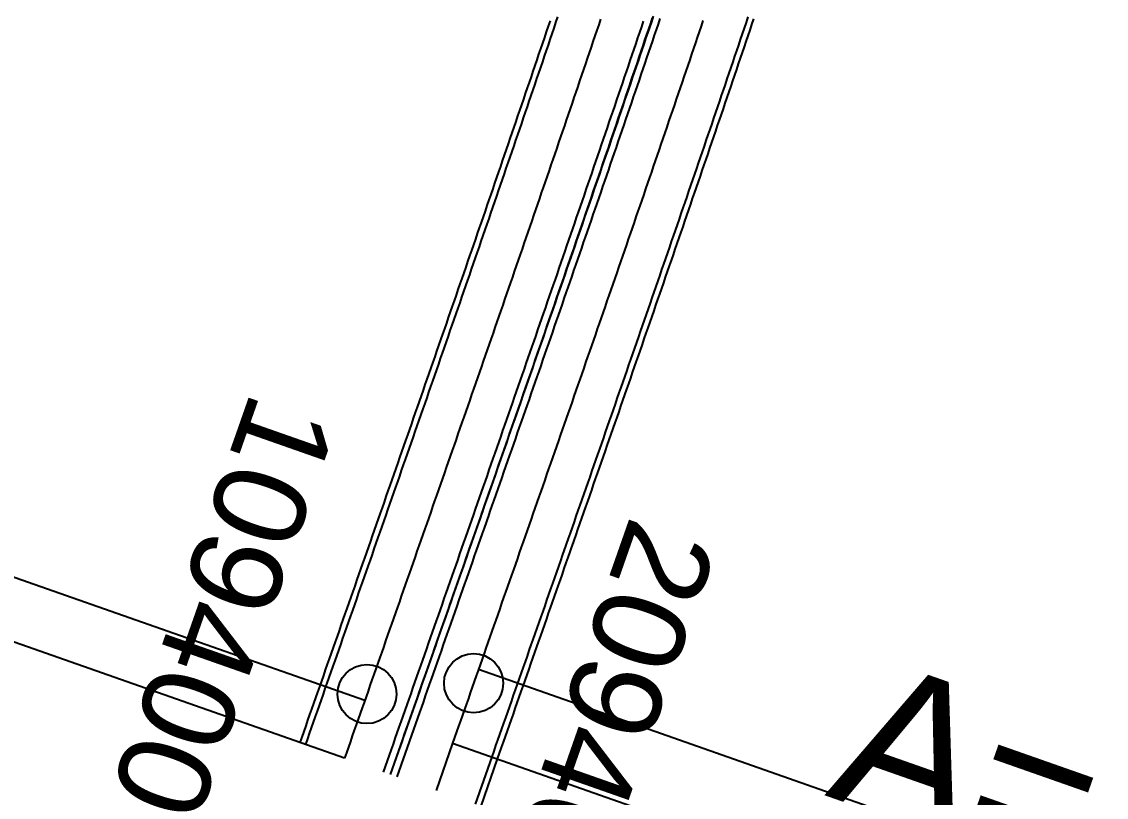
# Model space of a CAD drawing. Extents: x 2610184 to 2620710, y 1263771 to 1270672.
# Drawn here: x 2614562.9 to 2614654.5, y 1266072 to 1266137.5 of the extents above; entities that cross this region are included whole.
import ezdxf

# ---------------------------------------------------------------- set-up
doc = ezdxf.new("R2010")
doc.units = 0
doc.header["$LTSCALE"] = 5
doc.linetypes.add('DASHDOT', pattern=[10, 5, -2.5, 0, -2.5])
doc.layers.get('0').update_dxf_attribs({"color": 1, "linetype": 'CONTINUOUS'})
for name, color, linetype in [('GRUNDRISS_16', 7, 'CONTINUOUS'), ('GRUNDRISS_26', 7, 'CONTINUOUS'), ('QP_REEL_16', 7, 'CONTINUOUS'), ('QP_REEL_26', 7, 'CONTINUOUS')]:
    doc.layers.add(name, color=color, linetype=linetype)
doc.styles.add('ARIAL', font='')
doc.styles.get('ARIAL').set_extended_font_data('Arial')

# ---------------------------------------------------------------- blocks, each defined once
blk = doc.blocks.new('CDWK_PTTYP10')
at = {"color": 0}
blk.add_circle((0, 0), 0.5, dxfattribs=at)

msp = doc.modelspace()

# ---------------------------------------------------------------- linework, layer by layer
at = {"layer": 'GRUNDRISS_16', "color": 30, "linetype": 'CONTINUOUS'}
msp.add_line((2614590.147, 1266075.34), (2614375.267, 1266150.751), dxfattribs=at)
at = {"layer": 'GRUNDRISS_16', "color": 1, "linetype": 'CONTINUOUS'}
for points in [[(2614607.52, 1266137.616), (2614607.359, 1266137.143), (2614607.199, 1266136.67), (2614607.038, 1266136.196), (2614606.877, 1266135.723), (2614606.717, 1266135.25), (2614606.556, 1266134.777), (2614606.395, 1266134.303), (2614606.234, 1266133.83), (2614606.073, 1266133.357), (2614605.911, 1266132.884), (2614605.75, 1266132.411), (2614605.589, 1266131.938), (2614605.427, 1266131.465), (2614605.266, 1266130.992), (2614605.104, 1266130.519), (2614604.943, 1266130.045), (2614604.781, 1266129.572), (2614604.619, 1266129.099), (2614604.458, 1266128.627), (2614604.296, 1266128.154), (2614604.134, 1266127.681), (2614603.972, 1266127.208), (2614603.81, 1266126.735), (2614603.647, 1266126.262), (2614603.485, 1266125.789), (2614603.323, 1266125.316), (2614603.161, 1266124.843), (2614602.998, 1266124.371), (2614602.836, 1266123.898), (2614602.673, 1266123.425), (2614602.511, 1266122.952), (2614602.348, 1266122.479), (2614602.185, 1266122.007), (2614602.022, 1266121.534), (2614601.86, 1266121.061), (2614601.697, 1266120.589), (2614601.534, 1266120.116), (2614601.371, 1266119.643), (2614601.208, 1266119.171), (2614601.044, 1266118.698), (2614600.881, 1266118.225), (2614600.718, 1266117.753), (2614600.555, 1266117.28), (2614600.391, 1266116.808), (2614600.228, 1266116.335), (2614600.064, 1266115.862), (2614599.901, 1266115.39), (2614599.737, 1266114.917), (2614599.574, 1266114.445), (2614599.41, 1266113.972), (2614599.246, 1266113.5), (2614599.083, 1266113.027), (2614598.919, 1266112.555), (2614598.755, 1266112.082), (2614598.591, 1266111.61), (2614598.427, 1266111.137), (2614598.263, 1266110.665), (2614598.099, 1266110.193), (2614597.935, 1266109.72), (2614597.771, 1266109.248), (2614597.607, 1266108.775), (2614597.442, 1266108.303), (2614597.278, 1266107.831), (2614597.114, 1266107.358), (2614596.949, 1266106.886), (2614596.785, 1266106.414), (2614596.621, 1266105.941), (2614596.456, 1266105.469), (2614596.292, 1266104.997), (2614596.127, 1266104.524), (2614595.963, 1266104.052), (2614595.798, 1266103.58), (2614595.633, 1266103.107), (2614595.469, 1266102.635), (2614595.304, 1266102.163), (2614595.139, 1266101.691), (2614594.974, 1266101.218), (2614594.809, 1266100.746), (2614594.645, 1266100.274), (2614594.48, 1266099.802), (2614594.315, 1266099.329), (2614594.15, 1266098.857), (2614593.985, 1266098.385), (2614593.82, 1266097.913), (2614593.655, 1266097.44), (2614593.49, 1266096.968), (2614593.325, 1266096.496), (2614593.159, 1266096.024), (2614592.994, 1266095.552), (2614592.829, 1266095.079), (2614592.664, 1266094.607), (2614592.499, 1266094.135), (2614592.333, 1266093.663), (2614592.168, 1266093.191), (2614592.003, 1266092.719), (2614591.837, 1266092.246), (2614591.672, 1266091.774), (2614591.507, 1266091.302), (2614591.341, 1266090.83), (2614591.176, 1266090.358), (2614591.011, 1266089.885), (2614590.845, 1266089.413), (2614590.68, 1266088.941), (2614590.514, 1266088.469), (2614590.349, 1266087.997), (2614590.183, 1266087.525), (2614590.018, 1266087.052), (2614589.852, 1266086.58), (2614589.686, 1266086.108), (2614589.521, 1266085.636), (2614589.355, 1266085.164), (2614589.19, 1266084.692), (2614589.024, 1266084.219), (2614588.858, 1266083.747), (2614588.693, 1266083.275), (2614588.527, 1266082.803), (2614588.362, 1266082.331), (2614588.196, 1266081.859), (2614588.03, 1266081.386), (2614587.865, 1266080.914), (2614587.699, 1266080.442), (2614587.533, 1266079.97), (2614587.367, 1266079.498), (2614587.202, 1266079.025), (2614587.036, 1266078.553), (2614586.87, 1266078.081), (2614586.705, 1266077.609), (2614586.539, 1266077.137), (2614586.373, 1266076.664)], [(2614608.154, 1266137.929), (2614607.993, 1266137.456), (2614607.833, 1266136.982), (2614607.672, 1266136.509), (2614607.511, 1266136.036), (2614607.351, 1266135.562), (2614607.19, 1266135.089), (2614607.029, 1266134.616), (2614606.868, 1266134.142), (2614606.707, 1266133.669), (2614606.546, 1266133.196), (2614606.385, 1266132.723), (2614606.223, 1266132.249), (2614606.062, 1266131.776), (2614605.901, 1266131.303), (2614605.739, 1266130.83), (2614605.578, 1266130.357), (2614605.416, 1266129.884), (2614605.254, 1266129.411), (2614605.092, 1266128.938), (2614604.931, 1266128.465), (2614604.769, 1266127.992), (2614604.607, 1266127.519), (2614604.445, 1266127.046), (2614604.283, 1266126.573), (2614604.12, 1266126.1), (2614603.958, 1266125.627), (2614603.796, 1266125.154), (2614603.633, 1266124.681), (2614603.471, 1266124.208), (2614603.309, 1266123.735), (2614603.146, 1266123.262), (2614602.983, 1266122.79), (2614602.821, 1266122.317), (2614602.658, 1266121.844), (2614602.495, 1266121.371), (2614602.332, 1266120.898), (2614602.169, 1266120.426), (2614602.006, 1266119.953), (2614601.843, 1266119.48), (2614601.68, 1266119.007), (2614601.517, 1266118.535), (2614601.354, 1266118.062), (2614601.191, 1266117.589), (2614601.027, 1266117.117), (2614600.864, 1266116.644), (2614600.7, 1266116.172), (2614600.537, 1266115.699), (2614600.373, 1266115.226), (2614600.21, 1266114.754), (2614600.046, 1266114.281), (2614599.883, 1266113.809), (2614599.719, 1266113.336), (2614599.555, 1266112.864), (2614599.391, 1266112.391), (2614599.227, 1266111.919), (2614599.063, 1266111.446), (2614598.899, 1266110.974), (2614598.735, 1266110.501), (2614598.571, 1266110.029), (2614598.407, 1266109.556), (2614598.243, 1266109.084), (2614598.079, 1266108.611), (2614597.915, 1266108.139), (2614597.75, 1266107.666), (2614597.586, 1266107.194), (2614597.422, 1266106.722), (2614597.257, 1266106.249), (2614597.093, 1266105.777), (2614596.928, 1266105.305), (2614596.764, 1266104.832), (2614596.599, 1266104.36), (2614596.435, 1266103.887), (2614596.27, 1266103.415), (2614596.105, 1266102.943), (2614595.941, 1266102.471), (2614595.776, 1266101.998), (2614595.611, 1266101.526), (2614595.446, 1266101.054), (2614595.282, 1266100.581), (2614595.117, 1266100.109), (2614594.952, 1266099.637), (2614594.787, 1266099.165), (2614594.622, 1266098.692), (2614594.457, 1266098.22), (2614594.292, 1266097.748), (2614594.127, 1266097.275), (2614593.962, 1266096.803), (2614593.797, 1266096.331), (2614593.631, 1266095.859), (2614593.466, 1266095.387), (2614593.301, 1266094.914), (2614593.136, 1266094.442), (2614592.971, 1266093.97), (2614592.805, 1266093.498), (2614592.64, 1266093.025), (2614592.475, 1266092.553), (2614592.309, 1266092.081), (2614592.144, 1266091.609), (2614591.979, 1266091.137), (2614591.813, 1266090.665), (2614591.648, 1266090.192), (2614591.482, 1266089.72), (2614591.317, 1266089.248), (2614591.151, 1266088.776), (2614590.986, 1266088.304), (2614590.82, 1266087.831), (2614590.655, 1266087.359), (2614590.489, 1266086.887), (2614590.324, 1266086.415), (2614590.158, 1266085.943), (2614589.993, 1266085.47), (2614589.827, 1266084.998), (2614589.662, 1266084.526), (2614589.496, 1266084.054), (2614589.33, 1266083.582), (2614589.165, 1266083.11), (2614588.999, 1266082.637), (2614588.833, 1266082.165), (2614588.668, 1266081.693), (2614588.502, 1266081.221), (2614588.336, 1266080.749), (2614588.171, 1266080.276), (2614588.005, 1266079.804), (2614587.839, 1266079.332), (2614587.674, 1266078.86), (2614587.508, 1266078.388), (2614587.342, 1266077.915), (2614587.176, 1266077.443), (2614587.011, 1266076.971), (2614586.845, 1266076.499)], [(2614593.45, 1266074.181), (2614593.616, 1266074.653), (2614593.781, 1266075.125), (2614593.947, 1266075.597), (2614594.113, 1266076.07), (2614594.279, 1266076.542), (2614594.444, 1266077.014), (2614594.61, 1266077.486), (2614594.776, 1266077.959), (2614594.941, 1266078.431), (2614595.107, 1266078.903), (2614595.273, 1266079.375), (2614595.439, 1266079.848), (2614595.604, 1266080.32), (2614595.77, 1266080.792), (2614595.936, 1266081.265), (2614596.101, 1266081.737), (2614596.267, 1266082.209), (2614596.433, 1266082.682), (2614596.598, 1266083.154), (2614596.764, 1266083.626), (2614596.93, 1266084.099), (2614597.095, 1266084.571), (2614597.261, 1266085.043), (2614597.426, 1266085.516), (2614597.592, 1266085.988), (2614597.758, 1266086.461), (2614597.923, 1266086.933), (2614598.089, 1266087.405), (2614598.254, 1266087.878), (2614598.42, 1266088.35), (2614598.585, 1266088.823), (2614598.751, 1266089.295), (2614598.916, 1266089.768), (2614599.082, 1266090.24), (2614599.247, 1266090.713), (2614599.412, 1266091.185), (2614599.578, 1266091.658), (2614599.743, 1266092.13), (2614599.908, 1266092.603), (2614600.074, 1266093.075), (2614600.239, 1266093.548), (2614600.404, 1266094.021), (2614600.569, 1266094.493), (2614600.735, 1266094.966), (2614600.9, 1266095.438), (2614601.065, 1266095.911), (2614601.23, 1266096.384), (2614601.395, 1266096.856), (2614601.56, 1266097.329), (2614601.725, 1266097.802), (2614601.89, 1266098.274), (2614602.055, 1266098.747), (2614602.22, 1266099.22), (2614602.385, 1266099.693), (2614602.55, 1266100.165), (2614602.715, 1266100.638), (2614602.88, 1266101.111), (2614603.045, 1266101.584), (2614603.21, 1266102.057), (2614603.374, 1266102.529), (2614603.539, 1266103.002), (2614603.704, 1266103.475), (2614603.868, 1266103.948), (2614604.033, 1266104.421), (2614604.197, 1266104.894), (2614604.362, 1266105.367), (2614604.526, 1266105.84), (2614604.691, 1266106.313), (2614604.855, 1266106.786), (2614605.02, 1266107.259), (2614605.184, 1266107.732), (2614605.348, 1266108.205), (2614605.512, 1266108.678), (2614605.677, 1266109.151), (2614605.841, 1266109.624), (2614606.005, 1266110.098), (2614606.169, 1266110.571), (2614606.333, 1266111.044), (2614606.497, 1266111.517), (2614606.661, 1266111.99), (2614606.825, 1266112.464), (2614606.988, 1266112.937), (2614607.152, 1266113.41), (2614607.316, 1266113.884), (2614607.48, 1266114.357), (2614607.643, 1266114.83), (2614607.807, 1266115.304), (2614607.97, 1266115.777), (2614608.134, 1266116.25), (2614608.297, 1266116.724), (2614608.461, 1266117.197), (2614608.624, 1266117.671), (2614608.787, 1266118.144), (2614608.95, 1266118.618), (2614609.114, 1266119.092), (2614609.277, 1266119.565), (2614609.44, 1266120.039), (2614609.603, 1266120.512), (2614609.766, 1266120.986), (2614609.928, 1266121.46), (2614610.091, 1266121.934), (2614610.254, 1266122.407), (2614610.417, 1266122.881), (2614610.579, 1266123.355), (2614610.742, 1266123.829), (2614610.904, 1266124.303), (2614611.067, 1266124.776), (2614611.229, 1266125.25), (2614611.391, 1266125.724), (2614611.554, 1266126.198), (2614611.716, 1266126.672), (2614611.878, 1266127.146), (2614612.04, 1266127.62), (2614612.202, 1266128.094), (2614612.364, 1266128.568), (2614612.526, 1266129.043), (2614612.687, 1266129.517), (2614612.849, 1266129.991), (2614613.011, 1266130.465), (2614613.172, 1266130.939), (2614613.334, 1266131.414), (2614613.495, 1266131.888), (2614613.656, 1266132.362), (2614613.818, 1266132.837), (2614613.979, 1266133.311), (2614614.14, 1266133.785), (2614614.301, 1266134.26), (2614614.462, 1266134.734), (2614614.623, 1266135.209), (2614614.784, 1266135.683), (2614614.944, 1266136.158), (2614615.105, 1266136.632), (2614615.265, 1266137.107), (2614615.426, 1266137.582)], [(2614616.155, 1266137.864), (2614615.994, 1266137.39), (2614615.834, 1266136.915), (2614615.673, 1266136.44), (2614615.513, 1266135.965), (2614615.352, 1266135.491), (2614615.191, 1266135.016), (2614615.03, 1266134.542), (2614614.869, 1266134.067), (2614614.708, 1266133.592), (2614614.547, 1266133.118), (2614614.386, 1266132.643), (2614614.224, 1266132.169), (2614614.063, 1266131.695), (2614613.902, 1266131.22), (2614613.74, 1266130.746), (2614613.579, 1266130.272), (2614613.417, 1266129.797), (2614613.255, 1266129.323), (2614613.093, 1266128.849), (2614612.932, 1266128.375), (2614612.77, 1266127.9), (2614612.608, 1266127.426), (2614612.446, 1266126.952), (2614612.283, 1266126.478), (2614612.121, 1266126.004), (2614611.959, 1266125.53), (2614611.797, 1266125.056), (2614611.634, 1266124.582), (2614611.472, 1266124.108), (2614611.309, 1266123.634), (2614611.147, 1266123.16), (2614610.984, 1266122.686), (2614610.821, 1266122.212), (2614610.659, 1266121.739), (2614610.496, 1266121.265), (2614610.333, 1266120.791), (2614610.17, 1266120.317), (2614610.007, 1266119.844), (2614609.844, 1266119.37), (2614609.681, 1266118.896), (2614609.518, 1266118.423), (2614609.354, 1266117.949), (2614609.191, 1266117.475), (2614609.028, 1266117.002), (2614608.864, 1266116.528), (2614608.701, 1266116.055), (2614608.538, 1266115.581), (2614608.374, 1266115.108), (2614608.21, 1266114.634), (2614608.047, 1266114.161), (2614607.883, 1266113.687), (2614607.719, 1266113.214), (2614607.555, 1266112.741), (2614607.392, 1266112.267), (2614607.228, 1266111.794), (2614607.064, 1266111.321), (2614606.9, 1266110.847), (2614606.736, 1266110.374), (2614606.572, 1266109.901), (2614606.408, 1266109.428), (2614606.243, 1266108.955), (2614606.079, 1266108.481), (2614605.915, 1266108.008), (2614605.751, 1266107.535), (2614605.586, 1266107.062), (2614605.422, 1266106.589), (2614605.258, 1266106.116), (2614605.093, 1266105.643), (2614604.929, 1266105.17), (2614604.764, 1266104.697), (2614604.6, 1266104.224), (2614604.435, 1266103.751), (2614604.27, 1266103.278), (2614604.106, 1266102.805), (2614603.941, 1266102.332), (2614603.776, 1266101.859), (2614603.611, 1266101.386), (2614603.447, 1266100.913), (2614603.282, 1266100.441), (2614603.117, 1266099.968), (2614602.952, 1266099.495), (2614602.787, 1266099.022), (2614602.622, 1266098.549), (2614602.457, 1266098.077), (2614602.292, 1266097.604), (2614602.127, 1266097.131), (2614601.962, 1266096.658), (2614601.797, 1266096.186), (2614601.631, 1266095.713), (2614601.466, 1266095.24), (2614601.301, 1266094.768), (2614601.136, 1266094.295), (2614600.971, 1266093.822), (2614600.805, 1266093.35), (2614600.64, 1266092.877), (2614600.475, 1266092.405), (2614600.309, 1266091.932), (2614600.144, 1266091.46), (2614599.979, 1266090.987), (2614599.813, 1266090.514), (2614599.648, 1266090.042), (2614599.482, 1266089.569), (2614599.317, 1266089.097), (2614599.151, 1266088.624), (2614598.986, 1266088.152), (2614598.82, 1266087.679), (2614598.655, 1266087.207), (2614598.489, 1266086.735), (2614598.324, 1266086.262), (2614598.158, 1266085.79), (2614597.993, 1266085.317), (2614597.827, 1266084.845), (2614597.661, 1266084.373), (2614597.496, 1266083.9), (2614597.33, 1266083.428), (2614597.165, 1266082.955), (2614596.999, 1266082.483), (2614596.833, 1266082.011), (2614596.668, 1266081.538), (2614596.502, 1266081.066), (2614596.336, 1266080.594), (2614596.17, 1266080.121), (2614596.005, 1266079.649), (2614595.839, 1266079.177), (2614595.673, 1266078.705), (2614595.508, 1266078.232), (2614595.342, 1266077.76), (2614595.176, 1266077.288), (2614595.01, 1266076.815), (2614594.845, 1266076.343), (2614594.679, 1266075.871), (2614594.513, 1266075.399), (2614594.348, 1266074.927)]]:
    msp.add_lwpolyline(points, dxfattribs=at)
at = {"layer": 'GRUNDRISS_16', "color": 1, "linetype": 'DASHDOT'}
msp.add_lwpolyline([(2614611.79, 1266137.754), (2614611.629, 1266137.28), (2614611.469, 1266136.806), (2614611.308, 1266136.332), (2614611.147, 1266135.858), (2614610.987, 1266135.384), (2614610.826, 1266134.91), (2614610.665, 1266134.437), (2614610.504, 1266133.963), (2614610.343, 1266133.489), (2614610.182, 1266133.015), (2614610.02, 1266132.541), (2614609.859, 1266132.068), (2614609.698, 1266131.594), (2614609.536, 1266131.12), (2614609.375, 1266130.646), (2614609.213, 1266130.173), (2614609.051, 1266129.699), (2614608.89, 1266129.226), (2614608.728, 1266128.752), (2614608.566, 1266128.278), (2614608.404, 1266127.805), (2614608.242, 1266127.331), (2614608.08, 1266126.858), (2614607.918, 1266126.384), (2614607.756, 1266125.911), (2614607.593, 1266125.438), (2614607.431, 1266124.964), (2614607.269, 1266124.491), (2614607.106, 1266124.017), (2614606.944, 1266123.544), (2614606.781, 1266123.071), (2614606.618, 1266122.597), (2614606.456, 1266122.124), (2614606.293, 1266121.651), (2614606.13, 1266121.178), (2614605.967, 1266120.705), (2614605.804, 1266120.231), (2614605.641, 1266119.758), (2614605.478, 1266119.285), (2614605.315, 1266118.812), (2614605.152, 1266118.339), (2614604.989, 1266117.866), (2614604.825, 1266117.393), (2614604.662, 1266116.92), (2614604.499, 1266116.447), (2614604.335, 1266115.974), (2614604.172, 1266115.501), (2614604.008, 1266115.028), (2614603.845, 1266114.555), (2614603.681, 1266114.082), (2614603.517, 1266113.609), (2614603.354, 1266113.136), (2614603.19, 1266112.663), (2614603.026, 1266112.19), (2614602.862, 1266111.717), (2614602.698, 1266111.244), (2614602.534, 1266110.771), (2614602.37, 1266110.299), (2614602.206, 1266109.826), (2614602.042, 1266109.353), (2614601.878, 1266108.88), (2614601.713, 1266108.408), (2614601.549, 1266107.935), (2614601.385, 1266107.462), (2614601.221, 1266106.989), (2614601.056, 1266106.517), (2614600.892, 1266106.044), (2614600.727, 1266105.571), (2614600.563, 1266105.099), (2614600.398, 1266104.626), (2614600.234, 1266104.153), (2614600.069, 1266103.681), (2614599.904, 1266103.208), (2614599.74, 1266102.736), (2614599.575, 1266102.263), (2614599.41, 1266101.791), (2614599.245, 1266101.318), (2614599.081, 1266100.845), (2614598.916, 1266100.373), (2614598.751, 1266099.9), (2614598.586, 1266099.428), (2614598.421, 1266098.955), (2614598.256, 1266098.483), (2614598.091, 1266098.01), (2614597.926, 1266097.538), (2614597.761, 1266097.065), (2614597.596, 1266096.593), (2614597.431, 1266096.121), (2614597.266, 1266095.648), (2614597.1, 1266095.176), (2614596.935, 1266094.703), (2614596.77, 1266094.231), (2614596.605, 1266093.759), (2614596.439, 1266093.286), (2614596.274, 1266092.814), (2614596.109, 1266092.341), (2614595.943, 1266091.869), (2614595.778, 1266091.397), (2614595.613, 1266090.924), (2614595.447, 1266090.452), (2614595.282, 1266089.98), (2614595.116, 1266089.507), (2614594.951, 1266089.035), (2614594.786, 1266088.563), (2614594.62, 1266088.09), (2614594.455, 1266087.618), (2614594.289, 1266087.146), (2614594.123, 1266086.674), (2614593.958, 1266086.201), (2614593.792, 1266085.729), (2614593.627, 1266085.257), (2614593.461, 1266084.785), (2614593.296, 1266084.312), (2614593.13, 1266083.84), (2614592.964, 1266083.368), (2614592.799, 1266082.895), (2614592.633, 1266082.423), (2614592.467, 1266081.951), (2614592.302, 1266081.479), (2614592.136, 1266081.006), (2614591.97, 1266080.534), (2614591.805, 1266080.062), (2614591.639, 1266079.59), (2614591.473, 1266079.118), (2614591.307, 1266078.645), (2614591.142, 1266078.173), (2614590.976, 1266077.701), (2614590.81, 1266077.229), (2614590.645, 1266076.756), (2614590.479, 1266076.284), (2614590.313, 1266075.812), (2614590.147, 1266075.34)], dxfattribs=at)
at = {"layer": 'GRUNDRISS_16', "color": 5, "linetype": 'CONTINUOUS'}
msp.add_lwpolyline([(2614594.348, 1266074.927), (2614594.182, 1266074.454), (2614594.016, 1266073.982)], dxfattribs=at)
at = {"layer": 'GRUNDRISS_26', "color": 30, "linetype": 'CONTINUOUS'}
msp.add_line((2614599.288, 1266076.622), (2614814.168, 1266001.21), dxfattribs=at)
at = {"layer": 'GRUNDRISS_26', "color": 1, "linetype": 'CONTINUOUS'}
for points in [[(2614616.238, 1266137.997), (2614616.077, 1266137.524), (2614615.917, 1266137.05), (2614615.756, 1266136.577), (2614615.596, 1266136.104), (2614615.435, 1266135.63), (2614615.274, 1266135.157), (2614615.113, 1266134.684), (2614614.952, 1266134.21), (2614614.791, 1266133.737), (2614614.63, 1266133.264), (2614614.469, 1266132.791), (2614614.307, 1266132.318), (2614614.146, 1266131.844), (2614613.985, 1266131.371), (2614613.823, 1266130.898), (2614613.661, 1266130.425), (2614613.5, 1266129.952), (2614613.338, 1266129.479), (2614613.176, 1266129.006), (2614613.014, 1266128.533), (2614612.852, 1266128.06), (2614612.69, 1266127.587), (2614612.528, 1266127.114), (2614612.366, 1266126.641), (2614612.204, 1266126.168), (2614612.042, 1266125.695), (2614611.879, 1266125.222), (2614611.717, 1266124.749), (2614611.554, 1266124.276), (2614611.392, 1266123.803), (2614611.229, 1266123.331), (2614611.067, 1266122.858), (2614610.904, 1266122.385), (2614610.741, 1266121.912), (2614610.578, 1266121.439), (2614610.415, 1266120.967), (2614610.252, 1266120.494), (2614610.089, 1266120.021), (2614609.926, 1266119.548), (2614609.763, 1266119.076), (2614609.6, 1266118.603), (2614609.437, 1266118.13), (2614609.273, 1266117.658), (2614609.11, 1266117.185), (2614608.946, 1266116.712), (2614608.783, 1266116.24), (2614608.619, 1266115.767), (2614608.456, 1266115.294), (2614608.292, 1266114.822), (2614608.128, 1266114.349), (2614607.965, 1266113.877), (2614607.801, 1266113.404), (2614607.637, 1266112.932), (2614607.473, 1266112.459), (2614607.309, 1266111.987), (2614607.145, 1266111.514), (2614606.981, 1266111.042), (2614606.817, 1266110.569), (2614606.653, 1266110.097), (2614606.489, 1266109.624), (2614606.325, 1266109.152), (2614606.16, 1266108.679), (2614605.996, 1266108.207), (2614605.832, 1266107.734), (2614605.667, 1266107.262), (2614605.503, 1266106.789), (2614605.338, 1266106.317), (2614605.174, 1266105.845), (2614605.009, 1266105.372), (2614604.845, 1266104.9), (2614604.68, 1266104.428), (2614604.515, 1266103.955), (2614604.351, 1266103.483), (2614604.186, 1266103.01), (2614604.021, 1266102.538), (2614603.856, 1266102.066), (2614603.691, 1266101.593), (2614603.526, 1266101.121), (2614603.362, 1266100.649), (2614603.197, 1266100.176), (2614603.032, 1266099.704), (2614602.867, 1266099.232), (2614602.702, 1266098.759), (2614602.536, 1266098.287), (2614602.371, 1266097.815), (2614602.206, 1266097.343), (2614602.041, 1266096.87), (2614601.876, 1266096.398), (2614601.711, 1266095.926), (2614601.657, 1266095.771), (2614601.545, 1266095.453), (2614601.38, 1266094.981), (2614601.215, 1266094.509), (2614601.05, 1266094.037), (2614600.884, 1266093.564), (2614600.719, 1266093.092), (2614600.553, 1266092.62), (2614600.388, 1266092.148), (2614600.223, 1266091.675), (2614600.057, 1266091.203), (2614599.892, 1266090.731), (2614599.726, 1266090.259), (2614599.561, 1266089.786), (2614599.395, 1266089.314), (2614599.23, 1266088.842), (2614599.064, 1266088.37), (2614598.899, 1266087.897), (2614598.733, 1266087.425), (2614598.567, 1266086.953), (2614598.402, 1266086.481), (2614598.236, 1266086.008), (2614598.07, 1266085.536), (2614597.905, 1266085.064), (2614597.739, 1266084.591), (2614597.573, 1266084.119), (2614597.408, 1266083.647), (2614597.242, 1266083.175), (2614597.076, 1266082.702), (2614596.911, 1266082.23), (2614596.745, 1266081.758), (2614596.579, 1266081.286), (2614596.413, 1266080.813), (2614596.248, 1266080.341), (2614596.082, 1266079.869), (2614595.916, 1266079.396), (2614595.751, 1266078.924), (2614595.585, 1266078.452), (2614595.419, 1266077.979), (2614594.016, 1266073.982)], [(2614616.806, 1266137.805), (2614616.646, 1266137.331), (2614616.485, 1266136.858), (2614616.324, 1266136.384), (2614616.164, 1266135.911), (2614616.003, 1266135.437), (2614615.842, 1266134.964), (2614615.681, 1266134.491), (2614615.52, 1266134.017), (2614615.359, 1266133.544), (2614615.198, 1266133.071), (2614615.037, 1266132.597), (2614614.875, 1266132.124), (2614614.714, 1266131.651), (2614614.552, 1266131.177), (2614614.391, 1266130.704), (2614614.229, 1266130.231), (2614614.068, 1266129.758), (2614613.906, 1266129.285), (2614613.744, 1266128.812), (2614613.582, 1266128.339), (2614613.42, 1266127.865), (2614613.258, 1266127.392), (2614613.096, 1266126.919), (2614612.934, 1266126.446), (2614612.772, 1266125.973), (2614612.609, 1266125.5), (2614612.447, 1266125.027), (2614612.284, 1266124.554), (2614612.122, 1266124.081), (2614611.959, 1266123.608), (2614611.797, 1266123.135), (2614611.634, 1266122.663), (2614611.471, 1266122.19), (2614611.308, 1266121.717), (2614611.146, 1266121.244), (2614610.983, 1266120.771), (2614610.82, 1266120.298), (2614610.656, 1266119.825), (2614610.493, 1266119.353), (2614610.33, 1266118.88), (2614610.167, 1266118.407), (2614610.004, 1266117.934), (2614609.84, 1266117.462), (2614609.677, 1266116.989), (2614609.513, 1266116.516), (2614609.35, 1266116.044), (2614609.186, 1266115.571), (2614609.023, 1266115.098), (2614608.859, 1266114.626), (2614608.695, 1266114.153), (2614608.532, 1266113.68), (2614608.368, 1266113.208), (2614608.204, 1266112.735), (2614608.04, 1266112.262), (2614607.876, 1266111.79), (2614607.712, 1266111.317), (2614607.548, 1266110.845), (2614607.384, 1266110.372), (2614607.22, 1266109.9), (2614607.055, 1266109.427), (2614606.891, 1266108.955), (2614606.727, 1266108.482), (2614606.563, 1266108.01), (2614606.398, 1266107.537), (2614606.234, 1266107.065), (2614606.069, 1266106.592), (2614605.905, 1266106.12), (2614605.74, 1266105.647), (2614605.576, 1266105.175), (2614605.411, 1266104.702), (2614605.246, 1266104.23), (2614605.082, 1266103.758), (2614604.917, 1266103.285), (2614604.752, 1266102.813), (2614604.588, 1266102.34), (2614604.423, 1266101.868), (2614604.258, 1266101.396), (2614604.093, 1266100.923), (2614603.928, 1266100.451), (2614603.763, 1266099.979), (2614603.598, 1266099.506), (2614603.433, 1266099.034), (2614603.268, 1266098.562), (2614603.103, 1266098.089), (2614602.938, 1266097.617), (2614602.773, 1266097.145), (2614602.607, 1266096.672), (2614602.442, 1266096.2), (2614602.277, 1266095.728), (2614602.223, 1266095.573), (2614602.112, 1266095.255), (2614601.946, 1266094.783), (2614601.781, 1266094.311), (2614601.616, 1266093.838), (2614601.451, 1266093.366), (2614601.285, 1266092.894), (2614601.12, 1266092.422), (2614600.954, 1266091.949), (2614600.789, 1266091.477), (2614600.623, 1266091.005), (2614600.458, 1266090.532), (2614600.292, 1266090.06), (2614600.127, 1266089.588), (2614599.961, 1266089.116), (2614599.796, 1266088.643), (2614599.63, 1266088.171), (2614599.465, 1266087.699), (2614599.299, 1266087.226), (2614599.134, 1266086.754), (2614598.968, 1266086.282), (2614598.802, 1266085.81), (2614598.637, 1266085.337), (2614598.471, 1266084.865), (2614598.305, 1266084.393), (2614598.14, 1266083.921), (2614597.974, 1266083.448), (2614597.808, 1266082.976), (2614597.643, 1266082.504), (2614597.477, 1266082.031), (2614597.311, 1266081.559), (2614597.145, 1266081.087), (2614596.98, 1266080.615), (2614596.814, 1266080.142), (2614596.648, 1266079.67), (2614596.482, 1266079.198), (2614596.317, 1266078.725), (2614596.151, 1266078.253), (2614595.985, 1266077.781), (2614594.582, 1266073.783)], [(2614624.239, 1266137.932), (2614624.078, 1266137.458), (2614623.918, 1266136.983), (2614623.757, 1266136.508), (2614623.597, 1266136.033), (2614623.436, 1266135.559), (2614623.275, 1266135.084), (2614623.114, 1266134.609), (2614622.953, 1266134.135), (2614622.792, 1266133.66), (2614622.631, 1266133.186), (2614622.47, 1266132.711), (2614622.308, 1266132.237), (2614622.147, 1266131.762), (2614621.986, 1266131.288), (2614621.824, 1266130.814), (2614621.662, 1266130.339), (2614621.501, 1266129.865), (2614621.339, 1266129.391), (2614621.177, 1266128.917), (2614621.015, 1266128.442), (2614620.853, 1266127.968), (2614620.691, 1266127.494), (2614620.529, 1266127.02), (2614620.367, 1266126.546), (2614620.205, 1266126.072), (2614620.043, 1266125.598), (2614619.88, 1266125.124), (2614619.718, 1266124.65), (2614619.555, 1266124.176), (2614619.393, 1266123.702), (2614619.23, 1266123.228), (2614619.067, 1266122.754), (2614618.905, 1266122.28), (2614618.742, 1266121.806), (2614618.579, 1266121.332), (2614618.416, 1266120.859), (2614618.253, 1266120.385), (2614618.09, 1266119.911), (2614617.927, 1266119.437), (2614617.764, 1266118.964), (2614617.6, 1266118.49), (2614617.437, 1266118.016), (2614617.274, 1266117.543), (2614617.11, 1266117.069), (2614616.947, 1266116.596), (2614616.784, 1266116.122), (2614616.62, 1266115.649), (2614616.456, 1266115.175), (2614616.293, 1266114.702), (2614616.129, 1266114.228), (2614615.965, 1266113.755), (2614615.801, 1266113.281), (2614615.638, 1266112.808), (2614615.474, 1266112.335), (2614615.31, 1266111.861), (2614615.146, 1266111.388), (2614614.982, 1266110.915), (2614614.817, 1266110.441), (2614614.653, 1266109.968), (2614614.489, 1266109.495), (2614614.325, 1266109.022), (2614614.161, 1266108.549), (2614613.996, 1266108.075), (2614613.832, 1266107.602), (2614613.668, 1266107.129), (2614613.503, 1266106.656), (2614613.339, 1266106.183), (2614613.174, 1266105.71), (2614613.009, 1266105.237), (2614612.845, 1266104.764), (2614612.68, 1266104.291), (2614612.516, 1266103.818), (2614612.351, 1266103.345), (2614612.186, 1266102.872), (2614612.021, 1266102.399), (2614611.856, 1266101.926), (2614611.692, 1266101.453), (2614611.527, 1266100.98), (2614611.362, 1266100.507), (2614611.197, 1266100.034), (2614611.032, 1266099.562), (2614610.867, 1266099.089), (2614610.702, 1266098.616), (2614610.537, 1266098.143), (2614610.372, 1266097.67), (2614610.206, 1266097.198), (2614610.041, 1266096.725), (2614609.876, 1266096.252), (2614609.711, 1266095.779), (2614609.546, 1266095.307), (2614609.38, 1266094.834), (2614609.215, 1266094.361), (2614609.05, 1266093.889), (2614608.884, 1266093.416), (2614608.83, 1266093.261), (2614608.719, 1266092.943), (2614608.554, 1266092.471), (2614608.388, 1266091.998), (2614608.223, 1266091.526), (2614608.057, 1266091.053), (2614607.892, 1266090.58), (2614607.726, 1266090.108), (2614607.561, 1266089.635), (2614607.395, 1266089.163), (2614607.23, 1266088.69), (2614607.064, 1266088.218), (2614606.899, 1266087.745), (2614606.733, 1266087.273), (2614606.567, 1266086.8), (2614606.402, 1266086.328), (2614606.236, 1266085.855), (2614606.07, 1266085.383), (2614605.905, 1266084.91), (2614605.739, 1266084.438), (2614605.573, 1266083.965), (2614605.408, 1266083.493), (2614605.242, 1266083.021), (2614605.076, 1266082.548), (2614604.911, 1266082.076), (2614604.745, 1266081.603), (2614604.579, 1266081.131), (2614604.413, 1266080.659), (2614604.248, 1266080.186), (2614604.082, 1266079.714), (2614603.916, 1266079.241), (2614603.751, 1266078.769), (2614603.585, 1266078.297), (2614603.419, 1266077.824), (2614603.253, 1266077.352), (2614603.087, 1266076.88), (2614602.922, 1266076.407), (2614602.756, 1266075.935), (2614602.59, 1266075.463), (2614601.187, 1266071.465)], [(2614624.713, 1266137.772), (2614624.552, 1266137.298), (2614624.392, 1266136.823), (2614624.231, 1266136.348), (2614624.07, 1266135.873), (2614623.909, 1266135.398), (2614623.749, 1266134.924), (2614623.588, 1266134.449), (2614623.427, 1266133.974), (2614623.266, 1266133.5), (2614623.104, 1266133.025), (2614622.943, 1266132.55), (2614622.782, 1266132.076), (2614622.62, 1266131.601), (2614622.459, 1266131.127), (2614622.297, 1266130.652), (2614622.136, 1266130.178), (2614621.974, 1266129.704), (2614621.812, 1266129.229), (2614621.65, 1266128.755), (2614621.488, 1266128.281), (2614621.327, 1266127.806), (2614621.164, 1266127.332), (2614621.002, 1266126.858), (2614620.84, 1266126.384), (2614620.678, 1266125.91), (2614620.516, 1266125.436), (2614620.353, 1266124.961), (2614620.191, 1266124.487), (2614620.028, 1266124.013), (2614619.866, 1266123.539), (2614619.703, 1266123.065), (2614619.54, 1266122.591), (2614619.378, 1266122.118), (2614619.215, 1266121.644), (2614619.052, 1266121.17), (2614618.889, 1266120.696), (2614618.726, 1266120.222), (2614618.563, 1266119.748), (2614618.4, 1266119.275), (2614618.236, 1266118.801), (2614618.073, 1266118.327), (2614617.91, 1266117.853), (2614617.747, 1266117.38), (2614617.583, 1266116.906), (2614617.42, 1266116.432), (2614617.256, 1266115.959), (2614617.093, 1266115.485), (2614616.929, 1266115.012), (2614616.765, 1266114.538), (2614616.602, 1266114.065), (2614616.438, 1266113.591), (2614616.274, 1266113.118), (2614616.11, 1266112.644), (2614615.946, 1266112.171), (2614615.782, 1266111.698), (2614615.618, 1266111.224), (2614615.454, 1266110.751), (2614615.29, 1266110.278), (2614615.126, 1266109.804), (2614614.962, 1266109.331), (2614614.797, 1266108.858), (2614614.633, 1266108.385), (2614614.469, 1266107.911), (2614614.304, 1266107.438), (2614614.14, 1266106.965), (2614613.975, 1266106.492), (2614613.811, 1266106.019), (2614613.646, 1266105.546), (2614613.482, 1266105.073), (2614613.317, 1266104.599), (2614613.152, 1266104.126), (2614612.988, 1266103.653), (2614612.823, 1266103.18), (2614612.658, 1266102.707), (2614612.493, 1266102.234), (2614612.329, 1266101.761), (2614612.164, 1266101.288), (2614611.999, 1266100.816), (2614611.834, 1266100.343), (2614611.669, 1266099.87), (2614611.504, 1266099.397), (2614611.339, 1266098.924), (2614611.174, 1266098.451), (2614611.009, 1266097.978), (2614610.844, 1266097.506), (2614610.678, 1266097.033), (2614610.513, 1266096.56), (2614610.348, 1266096.087), (2614610.183, 1266095.614), (2614610.018, 1266095.142), (2614609.852, 1266094.669), (2614609.687, 1266094.196), (2614609.522, 1266093.724), (2614609.356, 1266093.251), (2614609.302, 1266093.096), (2614609.191, 1266092.778), (2614609.025, 1266092.306), (2614608.86, 1266091.833), (2614608.695, 1266091.36), (2614608.529, 1266090.888), (2614608.364, 1266090.415), (2614608.198, 1266089.943), (2614608.033, 1266089.47), (2614607.867, 1266088.997), (2614607.702, 1266088.525), (2614607.536, 1266088.052), (2614607.37, 1266087.58), (2614607.205, 1266087.107), (2614607.039, 1266086.635), (2614606.874, 1266086.162), (2614606.708, 1266085.69), (2614606.542, 1266085.217), (2614606.377, 1266084.745), (2614606.211, 1266084.272), (2614606.045, 1266083.8), (2614605.88, 1266083.327), (2614605.714, 1266082.855), (2614605.548, 1266082.383), (2614605.382, 1266081.91), (2614605.217, 1266081.438), (2614605.051, 1266080.965), (2614604.885, 1266080.493), (2614604.72, 1266080.021), (2614604.554, 1266079.548), (2614604.388, 1266079.076), (2614604.222, 1266078.603), (2614604.057, 1266078.131), (2614603.891, 1266077.659), (2614603.725, 1266077.186), (2614603.559, 1266076.714), (2614603.394, 1266076.242), (2614603.228, 1266075.769), (2614603.062, 1266075.297), (2614601.659, 1266071.3)]]:
    msp.add_lwpolyline(points, dxfattribs=at)
at = {"layer": 'GRUNDRISS_26', "color": 1, "linetype": 'DASHDOT'}
msp.add_lwpolyline([(2614620.442, 1266137.63), (2614620.281, 1266137.156), (2614620.121, 1266136.682), (2614619.96, 1266136.208), (2614619.8, 1266135.734), (2614619.639, 1266135.26), (2614619.478, 1266134.786), (2614619.317, 1266134.312), (2614619.156, 1266133.838), (2614618.995, 1266133.364), (2614618.834, 1266132.89), (2614618.672, 1266132.416), (2614618.511, 1266131.942), (2614618.35, 1266131.468), (2614618.188, 1266130.995), (2614618.026, 1266130.521), (2614617.865, 1266130.047), (2614617.703, 1266129.573), (2614617.541, 1266129.1), (2614617.379, 1266128.626), (2614617.218, 1266128.152), (2614617.056, 1266127.679), (2614616.893, 1266127.205), (2614616.731, 1266126.731), (2614616.569, 1266126.258), (2614616.407, 1266125.784), (2614616.245, 1266125.311), (2614616.082, 1266124.837), (2614615.92, 1266124.364), (2614615.757, 1266123.891), (2614615.595, 1266123.417), (2614615.432, 1266122.944), (2614615.269, 1266122.47), (2614615.106, 1266121.997), (2614614.944, 1266121.524), (2614614.781, 1266121.05), (2614614.618, 1266120.577), (2614614.455, 1266120.104), (2614614.292, 1266119.631), (2614614.128, 1266119.157), (2614613.965, 1266118.684), (2614613.802, 1266118.211), (2614613.639, 1266117.738), (2614613.475, 1266117.265), (2614613.312, 1266116.791), (2614613.148, 1266116.318), (2614612.985, 1266115.845), (2614612.821, 1266115.372), (2614612.658, 1266114.899), (2614612.494, 1266114.426), (2614612.33, 1266113.953), (2614612.166, 1266113.48), (2614612.003, 1266113.007), (2614611.839, 1266112.534), (2614611.675, 1266112.061), (2614611.511, 1266111.588), (2614611.347, 1266111.115), (2614611.183, 1266110.642), (2614611.018, 1266110.17), (2614610.854, 1266109.697), (2614610.69, 1266109.224), (2614610.526, 1266108.751), (2614610.362, 1266108.278), (2614610.197, 1266107.805), (2614610.033, 1266107.333), (2614609.868, 1266106.86), (2614609.704, 1266106.387), (2614609.539, 1266105.914), (2614609.375, 1266105.442), (2614609.21, 1266104.969), (2614609.046, 1266104.496), (2614608.881, 1266104.023), (2614608.716, 1266103.551), (2614608.551, 1266103.078), (2614608.387, 1266102.605), (2614608.222, 1266102.133), (2614608.057, 1266101.66), (2614607.892, 1266101.187), (2614607.727, 1266100.715), (2614607.562, 1266100.242), (2614607.397, 1266099.77), (2614607.232, 1266099.297), (2614607.067, 1266098.824), (2614606.902, 1266098.352), (2614606.737, 1266097.879), (2614606.572, 1266097.407), (2614606.407, 1266096.934), (2614606.242, 1266096.462), (2614606.076, 1266095.989), (2614605.911, 1266095.517), (2614605.746, 1266095.044), (2614605.581, 1266094.572), (2614605.415, 1266094.099), (2614605.25, 1266093.627), (2614605.085, 1266093.154), (2614604.919, 1266092.682), (2614604.754, 1266092.21), (2614604.588, 1266091.737), (2614604.423, 1266091.265), (2614604.258, 1266090.792), (2614604.092, 1266090.32), (2614603.927, 1266089.847), (2614603.761, 1266089.375), (2614603.596, 1266088.903), (2614603.43, 1266088.43), (2614603.264, 1266087.958), (2614603.099, 1266087.485), (2614602.933, 1266087.013), (2614602.768, 1266086.541), (2614602.602, 1266086.068), (2614602.436, 1266085.596), (2614602.271, 1266085.124), (2614602.105, 1266084.651), (2614601.939, 1266084.179), (2614601.774, 1266083.707), (2614601.608, 1266083.234), (2614601.442, 1266082.762), (2614601.277, 1266082.29), (2614601.111, 1266081.817), (2614600.945, 1266081.345), (2614600.779, 1266080.873), (2614600.614, 1266080.4), (2614600.448, 1266079.928), (2614600.282, 1266079.456), (2614600.116, 1266078.983), (2614599.951, 1266078.511), (2614599.785, 1266078.039), (2614599.619, 1266077.566), (2614599.453, 1266077.094), (2614599.288, 1266076.622), (2614597.885, 1266072.624)], dxfattribs=at)
at = {"layer": 'QP_REEL_16', "color": 1, "linetype": 'CONTINUOUS'}
msp.add_line((2614591.859, 1266080.217), (2614061.653, 1266266.251), dxfattribs=at)
at = {"layer": 'QP_REEL_26', "color": 1, "linetype": 'CONTINUOUS'}
msp.add_line((2614601.475, 1266082.855), (2615131.69, 1265896.848), dxfattribs=at)

# ---------------------------------------------------------------- block references
at = {"layer": 'GRUNDRISS_16', "color": 1, "xscale": 5, "yscale": 5}
msp.add_blockref('CDWK_PTTYP10', (2614592.051, 1266080.765), dxfattribs=at)
at = {"layer": 'GRUNDRISS_26', "color": 1, "xscale": 5, "yscale": 5}
msp.add_blockref('CDWK_PTTYP10', (2614601.062, 1266081.677), dxfattribs=at)

# ---------------------------------------------------------------- texts
at = {"layer": 'GRUNDRISS_16', "color": 1, "style": 'ARIAL'}
msp.add_text('109400', height=7.8125, rotation=250.66648, dxfattribs=at).set_placement((2614582.32, 1266106.575))
at = {"layer": 'GRUNDRISS_26', "color": 1, "style": 'ARIAL'}
msp.add_text('209400', height=7.8125, rotation=250.66586, dxfattribs=at).set_placement((2614614.37, 1266096.009))
at = {"layer": 'GRUNDRISS_26', "color": 30, "style": 'ARIAL'}
msp.add_text('A=430.669 L=154.673', height=12.5, rotation=340.66159, dxfattribs=at).set_placement((2614630.667, 1266072.233))

doc.saveas('drawing.dxf')
